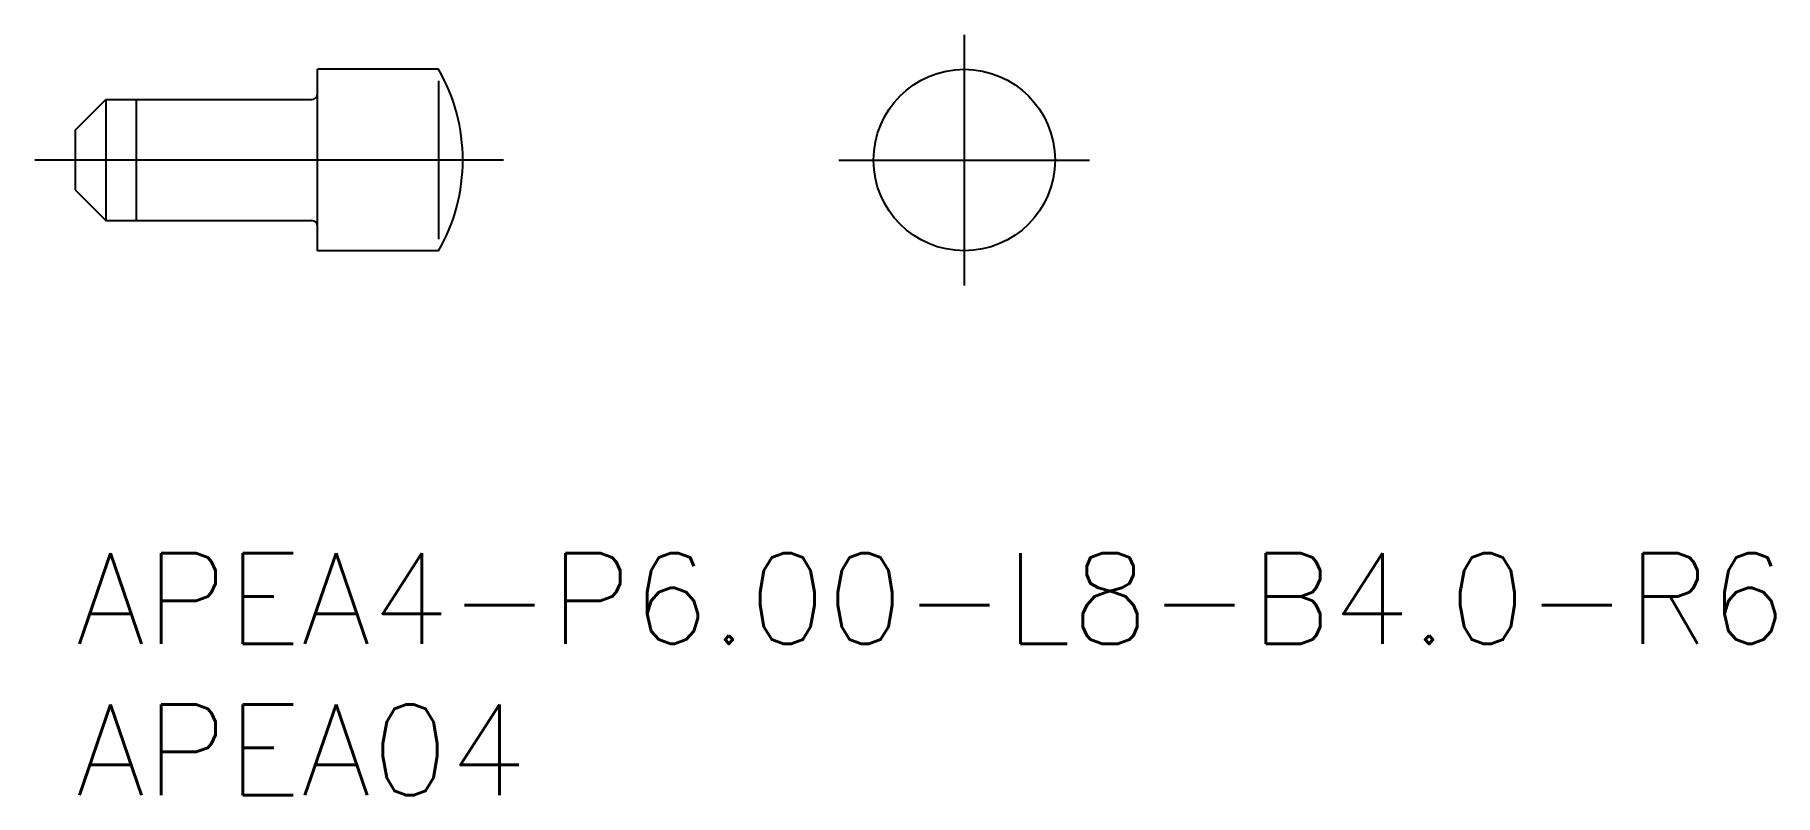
# Model space of a CAD drawing. Extents: x -1.3 to 56.2, y -8 to 17.1.
import ezdxf

# ---------------------------------------------------------------- set-up
doc = ezdxf.new("R2010")
doc.units = 0
doc.header["$LTSCALE"] = 0.5
doc.linetypes.add('CENTER', pattern=[50.8, 31.75, -6.35, 6.35, -6.35])
for name, color, linetype in [('MSM_CENTER', 1, 'CENTER'), ('MSM_CONTINUOUS', 7, 'CONTINUOUS'), ('MSM_NARROW', 5, 'CONTINUOUS'), ('MSM_PART_NUMBER', 7, 'CONTINUOUS')]:
    doc.layers.add(name, color=color, linetype=linetype)
doc.styles.get("Standard").update_dxf_attribs({"font": 'txt.shx', "height": 1, "bigfont": 'bigfont.shx'})

# ---------------------------------------------------------------- blocks, each defined once
blk = doc.blocks.new('*U13')
at = {"layer": 'MSM_PART_NUMBER'}
blk.add_text('APEA4-P6.00-L8-B4.0-R6', height=3, dxfattribs=at).set_placement((0, -3))
blk = doc.blocks.new('*U14')
at = {"layer": 'MSM_PART_NUMBER'}
blk.add_text('APEA04', height=3, dxfattribs=at).set_placement((0, -8))

msp = doc.modelspace()

# ---------------------------------------------------------------- linework, layer by layer
at = {"layer": 'MSM_CENTER'}
for p, q in [((29.38, 17.142), (29.38, 8.858)), ((14.149, 13), (-1.346, 13)), ((25.238, 13), (33.521, 13))]:
    msp.add_line(p, q, dxfattribs=at)
at = {"layer": 'MSM_CONTINUOUS'}
for p, q in [((8, 10), (8, 16)), ((12, 16), (8, 16)), ((0, 14), (1, 15)), ((1, 15), (7.8, 15)), ((1, 15), (1, 11)), ((0, 12), (0, 14)), ((0, 12), (1, 11)), ((1, 11), (7.8, 11)), ((12, 10), (8, 10))]:
    msp.add_line(p, q, dxfattribs=at)
msp.add_circle((29.38, 13), 3, dxfattribs=at)
for centre, radius, start, end in [((6.804, 13), 6, 330, 30), ((7.8, 15.2), 0.2, 270, 0), ((7.8, 10.8), 0.2, 0, 90)]:
    msp.add_arc(centre, radius, start, end, dxfattribs=at)
at = {"layer": 'MSM_NARROW'}
for p, q in [((12, 15.615), (12, 10.385)), ((2, 15), (2, 11))]:
    msp.add_line(p, q, dxfattribs=at)

# ---------------------------------------------------------------- block references
at = {"layer": 'MSM_CONTINUOUS'}
for name in ['*U13', '*U14']:
    msp.add_blockref(name, (0, 0), dxfattribs=at)

doc.saveas('drawing.dxf')
